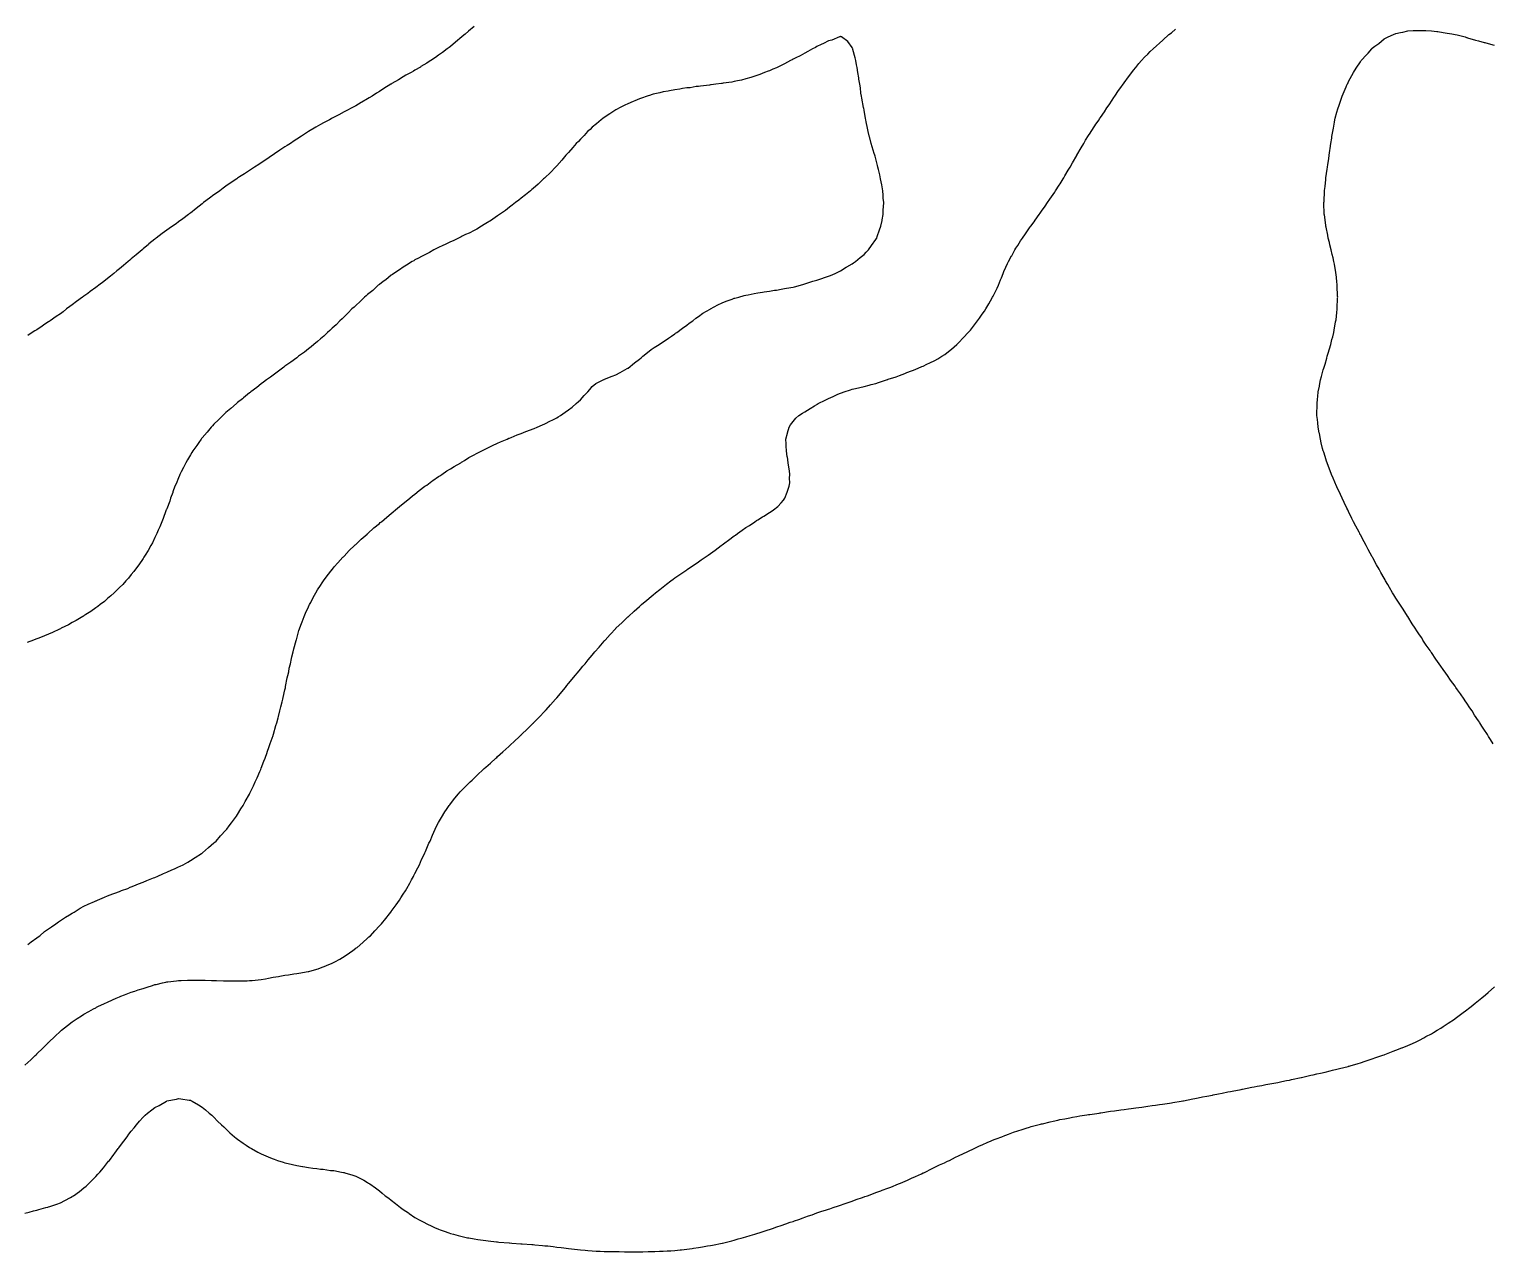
# Model space of a CAD drawing. Extents: x -717078 to -715000, y -984629 to -984000.
# Drawn here: x -715790.1 to -715666.4, y -984170.2 to -984066.8 of the extents above; entities that cross this region are included whole.
import ezdxf

# ---------------------------------------------------------------- set-up
doc = ezdxf.new("R2010")
doc.units = 0
doc.layers.add('buffer_B2_0_1_clip', color=7, linetype='Continuous')

msp = doc.modelspace()

# ---------------------------------------------------------------- linework, layer by layer
at = {"layer": 'buffer_B2_0_1_clip'}
for points in [[(-715752.5, -984066.61), (-715752.98, -984067.02), (-715753.25, -984067.25), (-715753.5, -984067.47), (-715753.52, -984067.48), (-715753.54, -984067.5), (-715754.06, -984067.94), (-715754.5, -984068.3), (-715754.61, -984068.39), (-715754.76, -984068.5), (-715755.18, -984068.82), (-715755.5, -984069.05), (-715755.77, -984069.23), (-715756.16, -984069.5), (-715756.37, -984069.63), (-715756.5, -984069.71), (-715756.99, -984070.01), (-715757.04, -984070.04), (-715757.5, -984070.31), (-715757.62, -984070.38), (-715757.82, -984070.5), (-715758.26, -984070.74), (-715758.5, -984070.88), (-715758.89, -984071.11), (-715759.44, -984071.44), (-715759.5, -984071.48), (-715759.52, -984071.48), (-715759.54, -984071.5), (-715760.13, -984071.87), (-715760.5, -984072.11), (-715760.74, -984072.26), (-715761.13, -984072.5), (-715761.36, -984072.64), (-715761.5, -984072.73), (-715761.99, -984073.01), (-715762.04, -984073.04), (-715762.5, -984073.31), (-715762.62, -984073.38), (-715762.85, -984073.5), (-715763.27, -984073.73), (-715763.5, -984073.84), (-715763.93, -984074.07), (-715764.23, -984074.23), (-715764.5, -984074.37), (-715764.58, -984074.42), (-715764.73, -984074.5), (-715765.23, -984074.77), (-715765.5, -984074.91), (-715765.87, -984075.13), (-715766.5, -984075.5), (-715766.5, -984075.5), (-715766.5, -984075.5), (-715766.5, -984075.5), (-715767.11, -984075.89), (-715767.5, -984076.15), (-715767.71, -984076.29), (-715768.04, -984076.5), (-715768.32, -984076.68), (-715768.5, -984076.8), (-715768.92, -984077.08), (-715769.38, -984077.38), (-715769.5, -984077.46), (-715769.52, -984077.48), (-715769.56, -984077.5), (-715770.12, -984077.88), (-715770.5, -984078.13), (-715770.72, -984078.28), (-715771.06, -984078.5), (-715771.33, -984078.67), (-715771.5, -984078.79), (-715771.93, -984079.07), (-715772.34, -984079.34), (-715772.5, -984079.44), (-715772.53, -984079.47), (-715772.58, -984079.5), (-715773.13, -984079.87), (-715773.5, -984080.13), (-715773.72, -984080.28), (-715774.02, -984080.5), (-715774.3, -984080.7), (-715774.5, -984080.84), (-715774.88, -984081.12), (-715775.38, -984081.5), (-715775.44, -984081.56), (-715775.5, -984081.6), (-715776, -984082), (-715776, -984082), (-715776.5, -984082.39), (-715776.56, -984082.44), (-715776.65, -984082.5), (-715777.13, -984082.87), (-715777.5, -984083.13), (-715777.71, -984083.29), (-715778.02, -984083.5), (-715778.3, -984083.7), (-715778.5, -984083.83), (-715778.88, -984084.12), (-715779.39, -984084.5), (-715779.45, -984084.55), (-715779.5, -984084.59), (-715780, -984085), (-715780.05, -984085.05), (-715780.5, -984085.42), (-715780.54, -984085.46), (-715780.59, -984085.5), (-715781.08, -984085.92), (-715781.5, -984086.27), (-715781.62, -984086.38), (-715781.77, -984086.5), (-715782.17, -984086.83), (-715782.5, -984087.11), (-715782.71, -984087.29), (-715782.98, -984087.5), (-715783.26, -984087.74), (-715783.5, -984087.93), (-715783.82, -984088.18), (-715784.25, -984088.5), (-715784.39, -984088.61), (-715784.5, -984088.69), (-715784.97, -984089.03), (-715785.18, -984089.18), (-715785.5, -984089.41), (-715785.55, -984089.45), (-715785.62, -984089.5), (-715786.13, -984089.87), (-715786.5, -984090.15), (-715786.7, -984090.3), (-715786.97, -984090.5), (-715787.27, -984090.73), (-715787.5, -984090.9), (-715787.85, -984091.15), (-715788.36, -984091.5), (-715788.44, -984091.56), (-715788.5, -984091.6), (-715788.8, -984091.8), (-715789.04, -984091.96), (-715789.5, -984092.26), (-715789.65, -984092.35), (-715789.88, -984092.5), (-715790.26, -984092.74)], [(-715790.5, -984154.44), (-715790.01, -984153.99), (-715789.63, -984153.63), (-715789.5, -984153.51), (-715789.5, -984153.5), (-715789.49, -984153.5), (-715788.99, -984153.01), (-715788.5, -984152.53), (-715788.49, -984152.51), (-715788.47, -984152.5), (-715787.97, -984152.03), (-715787.5, -984151.59), (-715787.45, -984151.55), (-715787.39, -984151.5), (-715786.9, -984151.1), (-715786.5, -984150.79), (-715786.33, -984150.67), (-715786.07, -984150.5), (-715785.72, -984150.28), (-715785.5, -984150.15), (-715785.08, -984149.92), (-715784.7, -984149.7), (-715784.5, -984149.59), (-715784.44, -984149.56), (-715784.32, -984149.5), (-715783.77, -984149.23), (-715783.5, -984149.11), (-715783.08, -984148.92), (-715782.79, -984148.79), (-715782.5, -984148.66), (-715782.38, -984148.62), (-715782.07, -984148.5), (-715781.66, -984148.34), (-715781.5, -984148.29), (-715781.19, -984148.19), (-715780.91, -984148.09), (-715780.5, -984147.97), (-715780.15, -984147.85), (-715779.71, -984147.71), (-715779.5, -984147.64), (-715779.38, -984147.62), (-715778.87, -984147.5), (-715778.57, -984147.43), (-715778.5, -984147.41), (-715778.4, -984147.4), (-715777.68, -984147.32), (-715777.5, -984147.3), (-715777.29, -984147.29), (-715776.74, -984147.26), (-715776.5, -984147.26), (-715776.26, -984147.26), (-715775.74, -984147.26), (-715775.5, -984147.26), (-715775.26, -984147.26), (-715774.72, -984147.28), (-715774.5, -984147.28), (-715774.29, -984147.29), (-715773.69, -984147.31), (-715773.5, -984147.31), (-715773.31, -984147.31), (-715772.67, -984147.33), (-715772.5, -984147.33), (-715772.32, -984147.32), (-715771.69, -984147.31), (-715771.5, -984147.3), (-715771.28, -984147.28), (-715770.76, -984147.24), (-715770.5, -984147.21), (-715770.14, -984147.14), (-715769.9, -984147.1), (-715769.5, -984147.02), (-715769.05, -984146.95), (-715768.92, -984146.92), (-715768.5, -984146.85), (-715768.19, -984146.81), (-715767.74, -984146.74), (-715767.5, -984146.7), (-715767.32, -984146.68), (-715766.54, -984146.54), (-715766.5, -984146.53), (-715766.48, -984146.52), (-715766.38, -984146.5), (-715765.7, -984146.3), (-715765.5, -984146.23), (-715765.05, -984146.05), (-715764.98, -984146.02), (-715764.5, -984145.82), (-715764.28, -984145.72), (-715763.86, -984145.5), (-715763.64, -984145.36), (-715763.5, -984145.27), (-715763.04, -984144.96), (-715762.75, -984144.75), (-715762.5, -984144.57), (-715762.46, -984144.54), (-715762.4, -984144.5), (-715761.92, -984144.08), (-715761.5, -984143.71), (-715761.39, -984143.61), (-715761.27, -984143.5), (-715760.9, -984143.1), (-715760.5, -984142.68), (-715760.41, -984142.59), (-715760.33, -984142.5), (-715759.96, -984142.04), (-715759.65, -984141.65), (-715759.53, -984141.5), (-715759.52, -984141.48), (-715759.5, -984141.46), (-715759.1, -984140.9), (-715758.81, -984140.5), (-715758.69, -984140.31), (-715758.5, -984140), (-715758.3, -984139.7), (-715758.18, -984139.5), (-715757.94, -984139.06), (-715757.79, -984138.79), (-715757.63, -984138.5), (-715757.59, -984138.41), (-715757.5, -984138.24), (-715757.25, -984137.75), (-715757.12, -984137.5), (-715756.93, -984137.07), (-715756.8, -984136.8), (-715756.66, -984136.5), (-715756.61, -984136.39), (-715756.5, -984136.11), (-715756.31, -984135.69), (-715756.22, -984135.5), (-715756.01, -984135.01), (-715756, -984135), (-715755.78, -984134.5), (-715755.69, -984134.31), (-715755.5, -984133.93), (-715755.35, -984133.65), (-715755.26, -984133.5), (-715754.96, -984133.04), (-715754.82, -984132.82), (-715754.61, -984132.5), (-715754.56, -984132.44), (-715754.5, -984132.35), (-715754.12, -984131.88), (-715753.8, -984131.5), (-715753.66, -984131.34), (-715753.5, -984131.18), (-715753.16, -984130.84), (-715752.83, -984130.5), (-715752.66, -984130.34), (-715752.5, -984130.18), (-715752.15, -984129.85), (-715751.77, -984129.5), (-715751.63, -984129.37), (-715751.5, -984129.26), (-715751.1, -984128.9), (-715750.66, -984128.5), (-715750.57, -984128.43), (-715750.5, -984128.36), (-715750.05, -984127.95), (-715749.55, -984127.5), (-715749.53, -984127.47), (-715749.5, -984127.45), (-715749.01, -984126.99), (-715748.75, -984126.75), (-715748.5, -984126.52), (-715748.49, -984126.51), (-715748.48, -984126.5), (-715747.98, -984126.02), (-715747.5, -984125.54), (-715747.48, -984125.52), (-715747.46, -984125.5), (-715746.98, -984125.02), (-715746.5, -984124.51), (-715746.5, -984124.5), (-715746.49, -984124.5), (-715746.41, -984124.41), (-715746.02, -984123.98), (-715745.6, -984123.5), (-715745.55, -984123.45), (-715745.5, -984123.38), (-715744.76, -984122.5), (-715744.65, -984122.35), (-715744.5, -984122.17), (-715744.2, -984121.8), (-715743.94, -984121.5), (-715743.74, -984121.26), (-715743.5, -984120.97), (-715743.29, -984120.71), (-715743.11, -984120.5), (-715742.83, -984120.17), (-715742.5, -984119.78), (-715742.27, -984119.5), (-715741.91, -984119.09), (-715741.5, -984118.6), (-715741.45, -984118.55), (-715741.41, -984118.5), (-715740.98, -984118.02), (-715740.5, -984117.51), (-715740.49, -984117.51), (-715740.49, -984117.5), (-715739.98, -984117.02), (-715739.5, -984116.55), (-715739.47, -984116.53), (-715739.44, -984116.5), (-715738.94, -984116.06), (-715738.5, -984115.66), (-715738.41, -984115.59), (-715738.32, -984115.5), (-715737.87, -984115.13), (-715737.5, -984114.81), (-715737.33, -984114.67), (-715737.14, -984114.5), (-715736.78, -984114.22), (-715736.5, -984114), (-715736.22, -984113.78), (-715735.86, -984113.5), (-715735.65, -984113.35), (-715735.5, -984113.24), (-715734.5, -984112.55), (-715734.47, -984112.53), (-715734.43, -984112.5), (-715733.87, -984112.13), (-715733.5, -984111.88), (-715733.27, -984111.73), (-715732.95, -984111.5), (-715732.69, -984111.31), (-715732.5, -984111.17), (-715732.11, -984110.89), (-715731.58, -984110.5), (-715731.53, -984110.47), (-715731.5, -984110.44), (-715731.27, -984110.27), (-715730.96, -984110.04), (-715730.5, -984109.7), (-715730.38, -984109.62), (-715730.21, -984109.5), (-715729.8, -984109.2), (-715729.5, -984108.98), (-715729.2, -984108.8), (-715728.73, -984108.5), (-715728.6, -984108.4), (-715728.5, -984108.34), (-715728.09, -984108.09), (-715727.98, -984108.02), (-715727.5, -984107.72), (-715727.36, -984107.64), (-715727.16, -984107.5), (-715726.8, -984107.2), (-715726.5, -984106.89), (-715726.32, -984106.68), (-715726.21, -984106.5), (-715726, -984106), (-715726, -984106), (-715725.83, -984105.5), (-715725.79, -984105.21), (-715725.8, -984104.8), (-715725.77, -984104.5), (-715725.82, -984104.18), (-715725.87, -984103.87), (-715725.91, -984103.5), (-715725.99, -984103.01), (-715726, -984103), (-715726.07, -984102.5), (-715726.09, -984102.09), (-715726.1, -984101.9), (-715726.11, -984101.5), (-715725.99, -984101.01), (-715725.98, -984100.98), (-715725.85, -984100.5), (-715725.71, -984100.29), (-715725.5, -984100.02), (-715725.26, -984099.74), (-715725.03, -984099.5), (-715724.7, -984099.3), (-715724.5, -984099.19), (-715724.07, -984098.93), (-715723.69, -984098.69), (-715723.5, -984098.57), (-715723.46, -984098.54), (-715723.38, -984098.5), (-715722.78, -984098.22), (-715722.5, -984098.08), (-715722.1, -984097.9), (-715721.72, -984097.72), (-715721.5, -984097.62), (-715721.42, -984097.58), (-715721.19, -984097.5), (-715720.66, -984097.34), (-715720.5, -984097.29), (-715720.22, -984097.22), (-715719.87, -984097.13), (-715719.5, -984097.05), (-715719.06, -984096.94), (-715718.9, -984096.9), (-715718.5, -984096.8), (-715718.27, -984096.73), (-715717.59, -984096.5), (-715717.52, -984096.48), (-715717.5, -984096.47), (-715717.45, -984096.45), (-715716.77, -984096.23), (-715716.5, -984096.12), (-715716.05, -984095.95), (-715715.88, -984095.88), (-715715.5, -984095.73), (-715715.33, -984095.67), (-715714.93, -984095.5), (-715714.62, -984095.38), (-715714.5, -984095.33), (-715714.18, -984095.18), (-715713.93, -984095.07), (-715713.5, -984094.87), (-715713.27, -984094.73), (-715712.91, -984094.5), (-715712.66, -984094.34), (-715712.5, -984094.22), (-715712.1, -984093.9), (-715711.65, -984093.5), (-715711.57, -984093.43), (-715711.5, -984093.36), (-715711.08, -984092.92), (-715710.69, -984092.5), (-715710.6, -984092.4), (-715710.5, -984092.28), (-715710.15, -984091.85), (-715709.89, -984091.5), (-715709.73, -984091.27), (-715709.5, -984090.94), (-715709.32, -984090.68), (-715709.21, -984090.5), (-715708.94, -984090.06), (-715708.8, -984089.8), (-715708.63, -984089.5), (-715708.58, -984089.42), (-715708.5, -984089.25), (-715708.25, -984088.75), (-715708.13, -984088.5), (-715707.95, -984088.05), (-715707.88, -984087.88), (-715707.73, -984087.5), (-715707.66, -984087.34), (-715707.5, -984086.97), (-715707.35, -984086.65), (-715707.28, -984086.5), (-715707.02, -984086.02), (-715707, -984086), (-715706.73, -984085.5), (-715706.65, -984085.35), (-715706.5, -984085.12), (-715706.26, -984084.74), (-715706.1, -984084.5), (-715705.85, -984084.15), (-715705.5, -984083.65), (-715705.44, -984083.56), (-715705.39, -984083.5), (-715705.12, -984083.12), (-715705.02, -984082.98), (-715704.68, -984082.5), (-715704.61, -984082.39), (-715704.5, -984082.24), (-715704.19, -984081.81), (-715703.97, -984081.5), (-715703.78, -984081.22), (-715703.5, -984080.82), (-715703.37, -984080.63), (-715703.29, -984080.5), (-715702.98, -984080.02), (-715702.91, -984079.91), (-715702.65, -984079.5), (-715702.6, -984079.4), (-715702.5, -984079.24), (-715702.23, -984078.77), (-715702.07, -984078.5), (-715701.87, -984078.13), (-715701.5, -984077.51), (-715701.5, -984077.5), (-715701.5, -984077.5), (-715701.49, -984077.49), (-715701.13, -984076.87), (-715700.91, -984076.5), (-715700.76, -984076.24), (-715700.5, -984075.84), (-715700.37, -984075.63), (-715700.28, -984075.5), (-715699.98, -984075.02), (-715699.88, -984074.88), (-715699.62, -984074.5), (-715699.57, -984074.43), (-715699.5, -984074.32), (-715699.17, -984073.83), (-715698.95, -984073.5), (-715698.77, -984073.23), (-715698.5, -984072.83), (-715698.37, -984072.63), (-715698.28, -984072.5), (-715697.97, -984072.03), (-715697.78, -984071.78), (-715697.58, -984071.5), (-715697.55, -984071.45), (-715697.5, -984071.39), (-715697.13, -984070.87), (-715696.84, -984070.5), (-715696.7, -984070.3), (-715696.5, -984070.07), (-715696.25, -984069.75), (-715696.03, -984069.5), (-715695.78, -984069.22), (-715695.5, -984068.95), (-715695.28, -984068.72), (-715695.05, -984068.5), (-715694.76, -984068.24), (-715694.5, -984068.02), (-715694.23, -984067.77), (-715693.7, -984067.3), (-715693.5, -984067.14), (-715693.16, -984066.84)], [(-715790.24, -984144.24), (-715789.97, -984144.03), (-715789.5, -984143.69), (-715789.39, -984143.61), (-715789.24, -984143.5), (-715788.84, -984143.16), (-715788.5, -984142.91), (-715788.26, -984142.74), (-715787.89, -984142.5), (-715787.67, -984142.33), (-715787.5, -984142.22), (-715787.07, -984141.93), (-715786.73, -984141.73), (-715786.5, -984141.59), (-715786.44, -984141.56), (-715786.33, -984141.5), (-715785.82, -984141.18), (-715785.5, -984141.01), (-715785.16, -984140.84), (-715784.6, -984140.6), (-715784.5, -984140.55), (-715784.46, -984140.54), (-715784.37, -984140.5), (-715783.77, -984140.23), (-715783.5, -984140.12), (-715783.05, -984139.95), (-715782.9, -984139.9), (-715782.5, -984139.76), (-715782.32, -984139.68), (-715781.79, -984139.5), (-715781.59, -984139.41), (-715781.5, -984139.38), (-715781.29, -984139.29), (-715780.88, -984139.12), (-715780.5, -984138.97), (-715780.17, -984138.83), (-715779.62, -984138.62), (-715779.5, -984138.58), (-715779.45, -984138.55), (-715779.3, -984138.5), (-715778.76, -984138.24), (-715778.5, -984138.14), (-715778.06, -984137.94), (-715777.84, -984137.84), (-715777.5, -984137.69), (-715777.37, -984137.63), (-715777.11, -984137.5), (-715776.72, -984137.28), (-715776.5, -984137.15), (-715776.1, -984136.9), (-715775.55, -984136.55), (-715775.5, -984136.52), (-715775.49, -984136.51), (-715775.47, -984136.5), (-715774.96, -984136.04), (-715774.5, -984135.66), (-715774.42, -984135.58), (-715774.33, -984135.5), (-715773.94, -984135.06), (-715773.5, -984134.59), (-715773.46, -984134.54), (-715773.42, -984134.5), (-715773.21, -984134.21), (-715773.03, -984133.97), (-715772.67, -984133.5), (-715772.61, -984133.39), (-715772.5, -984133.24), (-715772.22, -984132.78), (-715772.04, -984132.5), (-715771.86, -984132.14), (-715771.5, -984131.54), (-715771.49, -984131.51), (-715771.48, -984131.5), (-715771.46, -984131.46), (-715771.17, -984130.83), (-715771.01, -984130.5), (-715770.86, -984130.14), (-715770.62, -984129.62), (-715770.57, -984129.5), (-715770.55, -984129.45), (-715770.5, -984129.34), (-715770.27, -984128.73), (-715770.18, -984128.5), (-715770.01, -984128.01), (-715770.01, -984127.99), (-715769.82, -984127.5), (-715769.74, -984127.26), (-715769.5, -984126.58), (-715769.48, -984126.52), (-715769.47, -984126.5), (-715769.46, -984126.46), (-715769.26, -984125.74), (-715769.18, -984125.5), (-715769.07, -984125.07), (-715769.04, -984124.96), (-715768.92, -984124.5), (-715768.84, -984124.16), (-715768.73, -984123.73), (-715768.68, -984123.5), (-715768.65, -984123.35), (-715768.5, -984122.72), (-715768.46, -984122.54), (-715768.45, -984122.5), (-715768.44, -984122.44), (-715768.3, -984121.7), (-715768.25, -984121.5), (-715768.18, -984121.18), (-715768.13, -984120.87), (-715768.04, -984120.5), (-715767.95, -984120.05), (-715767.91, -984119.91), (-715767.81, -984119.5), (-715767.75, -984119.25), (-715767.55, -984118.55), (-715767.54, -984118.5), (-715767.53, -984118.47), (-715767.5, -984118.37), (-715767.31, -984117.69), (-715767.1, -984117.1), (-715767.05, -984116.95), (-715766.87, -984116.5), (-715766.76, -984116.24), (-715766.5, -984115.69), (-715766.44, -984115.56), (-715766.41, -984115.5), (-715766.32, -984115.32), (-715766.11, -984114.89), (-715765.89, -984114.5), (-715765.74, -984114.26), (-715765.5, -984113.9), (-715765.35, -984113.65), (-715765.24, -984113.5), (-715764.93, -984113.07), (-715764.5, -984112.54), (-715764.48, -984112.52), (-715764.47, -984112.5), (-715764.32, -984112.32), (-715764.03, -984111.97), (-715763.59, -984111.5), (-715763.55, -984111.45), (-715763.5, -984111.41), (-715763.06, -984110.94), (-715762.6, -984110.5), (-715762.55, -984110.45), (-715762.5, -984110.41), (-715762.04, -984109.96), (-715761.54, -984109.54), (-715761.5, -984109.51), (-715761.5, -984109.5), (-715761.49, -984109.5), (-715760.98, -984109.02), (-715760.5, -984108.64), (-715760.43, -984108.57), (-715760.34, -984108.5), (-715759.89, -984108.11), (-715759.5, -984107.8), (-715759.34, -984107.66), (-715759.15, -984107.5), (-715758.8, -984107.2), (-715758.5, -984106.96), (-715758.25, -984106.75), (-715757.93, -984106.5), (-715757.7, -984106.3), (-715757.5, -984106.15), (-715757.14, -984105.86), (-715756.65, -984105.5), (-715756.56, -984105.44), (-715756.5, -984105.39), (-715756.07, -984105.07), (-715755.99, -984105.01), (-715755.5, -984104.68), (-715755.39, -984104.61), (-715755.22, -984104.5), (-715754.8, -984104.2), (-715754.5, -984104.03), (-715754.18, -984103.82), (-715753.63, -984103.5), (-715753.55, -984103.45), (-715753.5, -984103.42), (-715753.31, -984103.31), (-715752.93, -984103.07), (-715752.5, -984102.85), (-715752.28, -984102.72), (-715751.84, -984102.5), (-715751.62, -984102.38), (-715751.5, -984102.33), (-715751.15, -984102.15), (-715750.95, -984102.05), (-715750.5, -984101.84), (-715750.27, -984101.73), (-715749.69, -984101.5), (-715749.56, -984101.44), (-715749.5, -984101.42), (-715749.37, -984101.37), (-715748.85, -984101.15), (-715748.5, -984101.02), (-715748.13, -984100.87), (-715747.73, -984100.73), (-715747.5, -984100.64), (-715747.4, -984100.6), (-715747.16, -984100.5), (-715746.71, -984100.29), (-715746.5, -984100.21), (-715746.03, -984099.97), (-715745.9, -984099.9), (-715745.5, -984099.7), (-715745.38, -984099.62), (-715745.18, -984099.5), (-715744.78, -984099.22), (-715744.5, -984099.04), (-715744.2, -984098.8), (-715743.85, -984098.5), (-715743.67, -984098.33), (-715743.5, -984098.18), (-715743.17, -984097.83), (-715742.87, -984097.5), (-715742.7, -984097.3), (-715742.5, -984097.05), (-715742.19, -984096.81), (-715741.57, -984096.5), (-715741.52, -984096.48), (-715741.5, -984096.47), (-715741.45, -984096.45), (-715740.81, -984096.19), (-715740.5, -984096.06), (-715740.14, -984095.86), (-715739.54, -984095.54), (-715739.5, -984095.52), (-715739.49, -984095.51), (-715739.47, -984095.5), (-715738.93, -984095.07), (-715738.5, -984094.75), (-715738.37, -984094.63), (-715738.21, -984094.5), (-715737.83, -984094.17), (-715737.5, -984093.93), (-715737.25, -984093.75), (-715736.83, -984093.5), (-715736.64, -984093.36), (-715736.5, -984093.28), (-715736.04, -984092.96), (-715735.8, -984092.8), (-715735.5, -984092.61), (-715735.44, -984092.56), (-715735.35, -984092.5), (-715734.87, -984092.13), (-715734.5, -984091.86), (-715734.29, -984091.71), (-715733.99, -984091.5), (-715733.72, -984091.28), (-715733.5, -984091.13), (-715733.13, -984090.87), (-715732.51, -984090.51), (-715732.5, -984090.5), (-715732.5, -984090.5), (-715732.49, -984090.5), (-715731.86, -984090.14), (-715731.5, -984089.97), (-715731.17, -984089.83), (-715730.66, -984089.66), (-715730.5, -984089.6), (-715730.42, -984089.58), (-715730.1, -984089.5), (-715729.63, -984089.37), (-715729.5, -984089.34), (-715729.31, -984089.31), (-715728.8, -984089.2), (-715728.5, -984089.15), (-715728.09, -984089.09), (-715727.94, -984089.06), (-715727.5, -984089), (-715727.08, -984088.92), (-715726.9, -984088.9), (-715726.5, -984088.84), (-715726.22, -984088.78), (-715725.69, -984088.69), (-715725.5, -984088.65), (-715725.38, -984088.62), (-715724.89, -984088.5), (-715724.59, -984088.41), (-715724.5, -984088.38), (-715724.33, -984088.33), (-715723.84, -984088.16), (-715723.5, -984088.06), (-715723.08, -984087.92), (-715722.84, -984087.84), (-715722.5, -984087.73), (-715722.34, -984087.66), (-715721.95, -984087.5), (-715721.65, -984087.35), (-715721.5, -984087.28), (-715721.02, -984086.98), (-715720.95, -984086.95), (-715720.5, -984086.69), (-715720.39, -984086.61), (-715720.23, -984086.5), (-715719.84, -984086.16), (-715719.5, -984085.89), (-715719.31, -984085.69), (-715719.13, -984085.5), (-715718.87, -984085.13), (-715718.5, -984084.63), (-715718.45, -984084.55), (-715718.43, -984084.5), (-715718.38, -984084.38), (-715718.19, -984083.81), (-715718.07, -984083.5), (-715717.98, -984083.02), (-715717.97, -984082.97), (-715717.88, -984082.5), (-715717.87, -984082.13), (-715717.85, -984081.85), (-715717.84, -984081.5), (-715717.87, -984081.13), (-715717.88, -984080.88), (-715717.92, -984080.5), (-715718.01, -984080.01), (-715718.01, -984079.99), (-715718.1, -984079.5), (-715718.17, -984079.17), (-715718.29, -984078.71), (-715718.33, -984078.5), (-715718.36, -984078.36), (-715718.5, -984077.81), (-715718.57, -984077.57), (-715718.6, -984077.5), (-715718.64, -984077.36), (-715718.8, -984076.8), (-715718.9, -984076.5), (-715719.02, -984076.02), (-715719.03, -984075.97), (-715719.15, -984075.5), (-715719.21, -984075.21), (-715719.33, -984074.67), (-715719.36, -984074.5), (-715719.38, -984074.38), (-715719.5, -984073.68), (-715719.53, -984073.53), (-715719.54, -984073.5), (-715719.55, -984073.45), (-715719.68, -984072.68), (-715719.71, -984072.5), (-715719.76, -984072.24), (-715719.81, -984071.81), (-715719.87, -984071.5), (-715719.93, -984071.07), (-715719.95, -984070.95), (-715720.02, -984070.5), (-715720.09, -984070.09), (-715720.14, -984069.86), (-715720.2, -984069.5), (-715720.25, -984069.25), (-715720.45, -984068.55), (-715720.46, -984068.5), (-715720.47, -984068.47), (-715720.5, -984068.38), (-715720.88, -984067.88), (-715721.42, -984067.5), (-715721.47, -984067.47), (-715721.5, -984067.47), (-715721.52, -984067.48), (-715721.59, -984067.5), (-715722.23, -984067.77), (-715722.5, -984067.82), (-715722.94, -984068.06), (-715723.14, -984068.14), (-715723.5, -984068.3), (-715723.62, -984068.38), (-715723.85, -984068.5), (-715724.26, -984068.74), (-715724.5, -984068.86), (-715724.9, -984069.1), (-715725.27, -984069.27), (-715725.5, -984069.39), (-715725.57, -984069.43), (-715725.72, -984069.5), (-715726.22, -984069.78), (-715726.5, -984069.9), (-715726.9, -984070.1), (-715727.23, -984070.23), (-715727.5, -984070.35), (-715727.61, -984070.39), (-715727.91, -984070.5), (-715728.33, -984070.67), (-715728.5, -984070.73), (-715728.83, -984070.83), (-715729.08, -984070.92), (-715729.5, -984071.04), (-715729.86, -984071.14), (-715730.2, -984071.2), (-715730.5, -984071.27), (-715730.69, -984071.31), (-715731.41, -984071.41), (-715731.5, -984071.43), (-715731.56, -984071.44), (-715732.03, -984071.5), (-715732.44, -984071.56), (-715732.5, -984071.56), (-715732.57, -984071.57), (-715733.33, -984071.67), (-715733.5, -984071.68), (-715733.7, -984071.7), (-715734.21, -984071.79), (-715734.5, -984071.81), (-715734.87, -984071.87), (-715735.09, -984071.91), (-715735.5, -984071.96), (-715735.95, -984072.05), (-715736.07, -984072.07), (-715736.5, -984072.15), (-715736.77, -984072.23), (-715737.35, -984072.35), (-715737.5, -984072.39), (-715737.58, -984072.42), (-715737.84, -984072.5), (-715738.33, -984072.67), (-715738.5, -984072.72), (-715738.89, -984072.89), (-715739.04, -984072.96), (-715739.5, -984073.14), (-715739.73, -984073.27), (-715740.2, -984073.5), (-715740.39, -984073.61), (-715740.5, -984073.67), (-715741, -984074), (-715741.01, -984074.01), (-715741.5, -984074.32), (-715741.6, -984074.4), (-715741.74, -984074.5), (-715742.15, -984074.85), (-715742.5, -984075.14), (-715742.68, -984075.32), (-715742.89, -984075.5), (-715743.18, -984075.82), (-715743.5, -984076.13), (-715743.67, -984076.33), (-715743.85, -984076.5), (-715744.14, -984076.86), (-715744.5, -984077.26), (-715744.61, -984077.39), (-715744.72, -984077.5), (-715745.07, -984077.93), (-715745.5, -984078.39), (-715745.55, -984078.45), (-715745.61, -984078.5), (-715746.04, -984078.96), (-715746.5, -984079.4), (-715746.55, -984079.45), (-715746.61, -984079.5), (-715747.06, -984079.94), (-715747.5, -984080.31), (-715747.6, -984080.4), (-715747.73, -984080.5), (-715748.14, -984080.86), (-715748.5, -984081.13), (-715748.7, -984081.3), (-715748.98, -984081.5), (-715749.27, -984081.73), (-715749.5, -984081.9), (-715749.84, -984082.16), (-715750.34, -984082.5), (-715750.43, -984082.57), (-715750.5, -984082.62), (-715750.9, -984082.9), (-715751.02, -984082.98), (-715751.5, -984083.28), (-715751.63, -984083.37), (-715751.88, -984083.5), (-715752.26, -984083.74), (-715752.5, -984083.86), (-715752.92, -984084.08), (-715753.21, -984084.21), (-715753.5, -984084.35), (-715753.6, -984084.4), (-715753.82, -984084.5), (-715754.27, -984084.73), (-715754.5, -984084.83), (-715754.95, -984085.05), (-715755.14, -984085.14), (-715755.5, -984085.31), (-715755.63, -984085.37), (-715755.89, -984085.5), (-715756.28, -984085.72), (-715756.5, -984085.83), (-715756.93, -984086.07), (-715757.21, -984086.21), (-715757.5, -984086.36), (-715757.58, -984086.42), (-715757.73, -984086.5), (-715758.2, -984086.8), (-715758.5, -984086.98), (-715758.81, -984087.19), (-715759.29, -984087.5), (-715759.41, -984087.59), (-715759.5, -984087.65), (-715759.97, -984088.03), (-715760.18, -984088.18), (-715760.5, -984088.42), (-715760.54, -984088.46), (-715760.6, -984088.5), (-715761.07, -984088.93), (-715761.5, -984089.28), (-715761.62, -984089.38), (-715761.76, -984089.5), (-715762.13, -984089.87), (-715762.5, -984090.2), (-715762.65, -984090.35), (-715762.83, -984090.5), (-715763.16, -984090.84), (-715763.5, -984091.16), (-715763.67, -984091.33), (-715763.86, -984091.5), (-715764.17, -984091.83), (-715764.5, -984092.13), (-715764.69, -984092.31), (-715764.9, -984092.5), (-715765.21, -984092.79), (-715765.5, -984093.04), (-715765.74, -984093.26), (-715766.05, -984093.5), (-715766.29, -984093.71), (-715766.5, -984093.86), (-715766.85, -984094.15), (-715767.34, -984094.5), (-715767.43, -984094.57), (-715767.5, -984094.62), (-715768, -984095), (-715768.01, -984095.01), (-715768.5, -984095.35), (-715768.59, -984095.41), (-715768.71, -984095.5), (-715769.15, -984095.85), (-715769.5, -984096.09), (-715769.73, -984096.27), (-715770.06, -984096.5), (-715770.3, -984096.7), (-715770.5, -984096.83), (-715770.87, -984097.13), (-715771.38, -984097.5), (-715771.44, -984097.56), (-715771.5, -984097.6), (-715771.99, -984098.01), (-715772.09, -984098.09), (-715772.5, -984098.4), (-715772.55, -984098.45), (-715772.61, -984098.5), (-715773.08, -984098.92), (-715773.5, -984099.27), (-715773.62, -984099.38), (-715773.75, -984099.5), (-715774.12, -984099.88), (-715774.5, -984100.24), (-715774.62, -984100.38), (-715774.74, -984100.5), (-715775.08, -984100.92), (-715775.5, -984101.39), (-715775.55, -984101.45), (-715775.59, -984101.5), (-715775.79, -984101.79), (-715775.96, -984102.04), (-715776.29, -984102.5), (-715776.37, -984102.63), (-715776.5, -984102.84), (-715776.74, -984103.26), (-715776.89, -984103.5), (-715777.08, -984103.92), (-715777.27, -984104.27), (-715777.39, -984104.5), (-715777.42, -984104.58), (-715777.5, -984104.77), (-715777.71, -984105.29), (-715777.8, -984105.5), (-715777.97, -984105.97), (-715777.98, -984106.02), (-715778.17, -984106.5), (-715778.25, -984106.75), (-715778.5, -984107.39), (-715778.53, -984107.47), (-715778.54, -984107.5), (-715778.57, -984107.57), (-715778.79, -984108.21), (-715778.91, -984108.5), (-715779.08, -984108.92), (-715779.22, -984109.22), (-715779.34, -984109.5), (-715779.39, -984109.61), (-715779.5, -984109.83), (-715779.71, -984110.29), (-715779.84, -984110.5), (-715780.07, -984110.93), (-715780.33, -984111.33), (-715780.43, -984111.5), (-715780.46, -984111.54), (-715780.5, -984111.6), (-715780.86, -984112.14), (-715781.13, -984112.5), (-715781.29, -984112.71), (-715781.5, -984112.97), (-715781.74, -984113.26), (-715781.96, -984113.5), (-715782.21, -984113.79), (-715782.5, -984114.07), (-715782.71, -984114.29), (-715782.95, -984114.5), (-715783.23, -984114.77), (-715783.5, -984114.99), (-715783.77, -984115.23), (-715784.13, -984115.5), (-715784.34, -984115.66), (-715784.5, -984115.78), (-715784.92, -984116.08), (-715785.35, -984116.35), (-715785.5, -984116.45), (-715785.53, -984116.47), (-715785.59, -984116.5), (-715786.15, -984116.85), (-715786.5, -984117.03), (-715786.8, -984117.2), (-715787.42, -984117.5), (-715787.47, -984117.53), (-715787.5, -984117.54), (-715787.57, -984117.57), (-715788.15, -984117.85), (-715788.5, -984118), (-715788.85, -984118.15), (-715789.33, -984118.33), (-715789.5, -984118.4), (-715789.57, -984118.43), (-715789.77, -984118.5), (-715790.3, -984118.7)], [(-715666.28, -984127.28), (-715666.5, -984126.91), (-715666.66, -984126.66), (-715666.76, -984126.5), (-715667.05, -984126.05), (-715667.22, -984125.78), (-715667.4, -984125.5), (-715667.44, -984125.44), (-715667.5, -984125.34), (-715667.84, -984124.84), (-715668.06, -984124.5), (-715668.24, -984124.24), (-715668.5, -984123.84), (-715668.64, -984123.64), (-715668.74, -984123.5), (-715669.05, -984123.05), (-715669.29, -984122.71), (-715669.43, -984122.5), (-715669.46, -984122.46), (-715669.5, -984122.4), (-715669.88, -984121.88), (-715670.15, -984121.5), (-715670.29, -984121.29), (-715670.5, -984121), (-715670.71, -984120.71), (-715670.85, -984120.5), (-715671.12, -984120.12), (-715671.5, -984119.55), (-715671.52, -984119.52), (-715671.54, -984119.5), (-715671.61, -984119.39), (-715671.93, -984118.93), (-715672.21, -984118.5), (-715672.32, -984118.32), (-715672.5, -984118.05), (-715672.72, -984117.72), (-715672.87, -984117.5), (-715673.12, -984117.12), (-715673.5, -984116.51), (-715673.51, -984116.51), (-715673.51, -984116.5), (-715673.53, -984116.47), (-715673.9, -984115.9), (-715674.29, -984115.29), (-715674.5, -984114.95), (-715674.67, -984114.67), (-715674.78, -984114.5), (-715675.05, -984114.05), (-715675.19, -984113.81), (-715675.37, -984113.5), (-715675.42, -984113.42), (-715675.5, -984113.27), (-715675.78, -984112.78), (-715675.93, -984112.5), (-715676.14, -984112.14), (-715676.46, -984111.54), (-715676.48, -984111.5), (-715676.49, -984111.49), (-715676.5, -984111.47), (-715676.85, -984110.85), (-715677.03, -984110.5), (-715677.2, -984110.2), (-715677.5, -984109.61), (-715677.54, -984109.54), (-715677.56, -984109.5), (-715677.62, -984109.38), (-715677.88, -984108.88), (-715678.08, -984108.5), (-715678.22, -984108.22), (-715678.5, -984107.64), (-715678.55, -984107.55), (-715678.57, -984107.5), (-715678.64, -984107.36), (-715678.88, -984106.88), (-715679.06, -984106.5), (-715679.2, -984106.2), (-715679.5, -984105.53), (-715679.51, -984105.51), (-715679.51, -984105.5), (-715679.52, -984105.48), (-715679.81, -984104.81), (-715679.95, -984104.5), (-715680.33, -984103.5), (-715680.37, -984103.37), (-715680.5, -984102.97), (-715680.61, -984102.61), (-715680.65, -984102.5), (-715680.7, -984102.3), (-715680.82, -984101.82), (-715680.89, -984101.5), (-715680.98, -984101.02), (-715680.99, -984100.99), (-715681.08, -984100.5), (-715681.12, -984100.12), (-715681.14, -984099.86), (-715681.18, -984099.5), (-715681.18, -984099.18), (-715681.17, -984098.83), (-715681.17, -984098.5), (-715681.14, -984098.14), (-715681.11, -984097.89), (-715681.07, -984097.5), (-715680.98, -984097.02), (-715680.97, -984096.97), (-715680.88, -984096.5), (-715680.79, -984096.21), (-715680.65, -984095.65), (-715680.61, -984095.5), (-715680.58, -984095.42), (-715680.5, -984095.16), (-715680.35, -984094.65), (-715680.31, -984094.5), (-715680.23, -984094.23), (-715680.12, -984093.88), (-715680.02, -984093.5), (-715679.91, -984093.09), (-715679.85, -984092.85), (-715679.76, -984092.5), (-715679.72, -984092.28), (-715679.6, -984091.6), (-715679.58, -984091.5), (-715679.57, -984091.43), (-715679.5, -984090.8), (-715679.47, -984090.53), (-715679.47, -984090.5), (-715679.47, -984090.47), (-715679.43, -984089.57), (-715679.42, -984089.5), (-715679.43, -984089.43), (-715679.46, -984088.54), (-715679.46, -984088.5), (-715679.47, -984088.47), (-715679.5, -984088.18), (-715679.57, -984087.57), (-715679.58, -984087.5), (-715679.59, -984087.41), (-715679.71, -984086.71), (-715679.75, -984086.5), (-715679.82, -984086.18), (-715679.89, -984085.89), (-715679.98, -984085.5), (-715680.08, -984085.08), (-715680.13, -984084.87), (-715680.22, -984084.5), (-715680.27, -984084.27), (-715680.41, -984083.59), (-715680.43, -984083.5), (-715680.44, -984083.44), (-715680.5, -984082.95), (-715680.55, -984082.55), (-715680.56, -984082.5), (-715680.56, -984082.44), (-715680.59, -984081.59), (-715680.59, -984081.5), (-715680.58, -984081.42), (-715680.54, -984080.54), (-715680.54, -984080.5), (-715680.53, -984080.47), (-715680.5, -984080.15), (-715680.44, -984079.56), (-715680.43, -984079.5), (-715680.42, -984079.42), (-715680.32, -984078.68), (-715680.3, -984078.5), (-715680.27, -984078.27), (-715680.19, -984077.81), (-715680.15, -984077.5), (-715680.09, -984077.09), (-715680.06, -984076.94), (-715680, -984076.5), (-715679.93, -984076.07), (-715679.91, -984075.91), (-715679.84, -984075.5), (-715679.79, -984075.21), (-715679.7, -984074.7), (-715679.66, -984074.5), (-715679.63, -984074.37), (-715679.5, -984073.87), (-715679.42, -984073.58), (-715679.4, -984073.5), (-715679.34, -984073.34), (-715679.16, -984072.84), (-715679.04, -984072.5), (-715678.88, -984072.12), (-715678.71, -984071.71), (-715678.62, -984071.5), (-715678.58, -984071.42), (-715678.5, -984071.26), (-715678.23, -984070.77), (-715678.08, -984070.5), (-715677.85, -984070.15), (-715677.5, -984069.59), (-715677.46, -984069.54), (-715677.43, -984069.5), (-715676.99, -984069.01), (-715676.86, -984068.86), (-715676.55, -984068.5), (-715676.52, -984068.48), (-715676.5, -984068.45), (-715676.29, -984068.29), (-715675.96, -984068.04), (-715675.5, -984067.67), (-715675.39, -984067.61), (-715675.17, -984067.5), (-715674.71, -984067.29), (-715674.5, -984067.2), (-715674.12, -984067.12), (-715673.92, -984067.08), (-715673.5, -984066.99), (-715673.04, -984066.96), (-715672.96, -984066.96), (-715672.5, -984066.94), (-715672.04, -984066.96), (-715671.96, -984066.96), (-715671.5, -984066.99), (-715671.04, -984067.04), (-715670.95, -984067.05), (-715670.5, -984067.11), (-715670.17, -984067.17), (-715669.76, -984067.24), (-715669.5, -984067.29), (-715669.33, -984067.33), (-715668.65, -984067.5), (-715668.53, -984067.53), (-715668.5, -984067.54), (-715668.44, -984067.56), (-715667.76, -984067.76), (-715667.5, -984067.83), (-715667.04, -984067.96), (-715666.98, -984067.98), (-715666.5, -984068.11), (-715666.19, -984068.19)], [(-715790.5, -984166.96), (-715790.13, -984166.87), (-715789.78, -984166.78), (-715789.5, -984166.71), (-715789.33, -984166.67), (-715788.72, -984166.5), (-715788.55, -984166.45), (-715788.5, -984166.43), (-715788.4, -984166.4), (-715787.8, -984166.2), (-715787.5, -984166.08), (-715787.11, -984165.89), (-715786.64, -984165.64), (-715786.5, -984165.57), (-715786.46, -984165.54), (-715786.39, -984165.5), (-715785.87, -984165.13), (-715785.5, -984164.83), (-715785.32, -984164.68), (-715785.12, -984164.5), (-715784.81, -984164.19), (-715784.5, -984163.86), (-715784.32, -984163.68), (-715784.16, -984163.5), (-715783.86, -984163.14), (-715783.5, -984162.68), (-715783.42, -984162.58), (-715783.35, -984162.5), (-715782.98, -984162.02), (-715782.89, -984161.89), (-715782.61, -984161.5), (-715782.56, -984161.44), (-715782.5, -984161.36), (-715782.12, -984160.88), (-715781.85, -984160.5), (-715781.7, -984160.3), (-715781.5, -984160.02), (-715781.26, -984159.74), (-715781.07, -984159.5), (-715780.8, -984159.2), (-715780.5, -984158.84), (-715780.32, -984158.68), (-715780.12, -984158.5), (-715779.76, -984158.24), (-715779.5, -984158.03), (-715779.15, -984157.85), (-715778.53, -984157.5), (-715778.51, -984157.49), (-715778.5, -984157.49), (-715778.48, -984157.48), (-715777.67, -984157.33), (-715777.5, -984157.28), (-715777.31, -984157.31), (-715776.59, -984157.41), (-715776.5, -984157.42), (-715776.45, -984157.45), (-715776.34, -984157.5), (-715775.81, -984157.81), (-715775.5, -984157.99), (-715775.23, -984158.23), (-715774.9, -984158.5), (-715774.69, -984158.69), (-715774.5, -984158.86), (-715774.19, -984159.19), (-715773.87, -984159.5), (-715773.68, -984159.68), (-715773.5, -984159.84), (-715773.16, -984160.16), (-715772.77, -984160.5), (-715772.62, -984160.62), (-715772.5, -984160.71), (-715772.04, -984161.04), (-715771.79, -984161.21), (-715771.5, -984161.41), (-715771.44, -984161.44), (-715771.34, -984161.5), (-715770.8, -984161.8), (-715770.5, -984161.95), (-715770.12, -984162.12), (-715769.71, -984162.29), (-715769.5, -984162.38), (-715769.41, -984162.41), (-715769.14, -984162.5), (-715768.66, -984162.66), (-715768.5, -984162.71), (-715768.23, -984162.77), (-715767.86, -984162.86), (-715767.5, -984162.94), (-715767.02, -984163.02), (-715766.97, -984163.03), (-715766.5, -984163.11), (-715766.15, -984163.15), (-715765.8, -984163.2), (-715765.5, -984163.24), (-715765.26, -984163.26), (-715764.65, -984163.35), (-715764.5, -984163.36), (-715764.37, -984163.37), (-715763.71, -984163.5), (-715763.53, -984163.53), (-715763.5, -984163.54), (-715763.44, -984163.56), (-715762.75, -984163.75), (-715762.5, -984163.84), (-715762.05, -984164.05), (-715761.81, -984164.19), (-715761.5, -984164.36), (-715761.42, -984164.42), (-715761.32, -984164.5), (-715760.83, -984164.83), (-715760.5, -984165.07), (-715760.27, -984165.27), (-715760.01, -984165.5), (-715759.71, -984165.71), (-715759.5, -984165.88), (-715759.15, -984166.15), (-715758.73, -984166.5), (-715758.5, -984166.65), (-715758.05, -984166.95), (-715757.99, -984166.99), (-715757.5, -984167.32), (-715757.39, -984167.39), (-715757.2, -984167.5), (-715756.74, -984167.74), (-715756.5, -984167.86), (-715756.06, -984168.06), (-715755.83, -984168.17), (-715755.5, -984168.32), (-715755.37, -984168.37), (-715755.03, -984168.5), (-715754.63, -984168.63), (-715754.5, -984168.68), (-715754.25, -984168.75), (-715753.85, -984168.85), (-715753.5, -984168.95), (-715753.04, -984169.04), (-715752.94, -984169.06), (-715752.5, -984169.15), (-715752.19, -984169.19), (-715751.74, -984169.26), (-715751.5, -984169.29), (-715751.31, -984169.31), (-715750.61, -984169.39), (-715750.5, -984169.4), (-715750.41, -984169.41), (-715749.52, -984169.48), (-715749.5, -984169.49), (-715749.49, -984169.49), (-715749.29, -984169.5), (-715748.55, -984169.55), (-715748.5, -984169.55), (-715748.44, -984169.56), (-715747.62, -984169.62), (-715747.5, -984169.63), (-715747.36, -984169.64), (-715746.7, -984169.7), (-715746.5, -984169.72), (-715746.26, -984169.74), (-715745.8, -984169.8), (-715745.5, -984169.83), (-715745.13, -984169.87), (-715744.9, -984169.9), (-715744.5, -984169.95), (-715744.01, -984170.01), (-715743.99, -984170.01), (-715743.5, -984170.07), (-715743.1, -984170.1), (-715742.88, -984170.12), (-715742.5, -984170.15), (-715742.17, -984170.17), (-715741.82, -984170.18), (-715741.5, -984170.2), (-715741.21, -984170.21), (-715740.79, -984170.21), (-715740.5, -984170.22), (-715740.22, -984170.22), (-715739.77, -984170.23), (-715739.5, -984170.23), (-715739.23, -984170.23), (-715738.77, -984170.23), (-715738.5, -984170.23), (-715738.23, -984170.23), (-715737.78, -984170.22), (-715737.5, -984170.21), (-715737.2, -984170.2), (-715736.81, -984170.19), (-715736.5, -984170.18), (-715736.16, -984170.16), (-715735.86, -984170.14), (-715735.5, -984170.12), (-715735.07, -984170.07), (-715734.94, -984170.06), (-715734.5, -984170.01), (-715734.05, -984169.95), (-715733.93, -984169.93), (-715733.5, -984169.87), (-715733.18, -984169.82), (-715732.74, -984169.74), (-715732.5, -984169.7), (-715732.33, -984169.67), (-715731.51, -984169.51), (-715731.5, -984169.51), (-715731.49, -984169.51), (-715731.47, -984169.5), (-715730.7, -984169.3), (-715730.5, -984169.25), (-715730.15, -984169.15), (-715729.91, -984169.09), (-715729.5, -984168.97), (-715729.14, -984168.86), (-715728.74, -984168.74), (-715728.5, -984168.67), (-715728.37, -984168.63), (-715727.94, -984168.5), (-715727.61, -984168.39), (-715727.5, -984168.35), (-715727.26, -984168.26), (-715726.87, -984168.13), (-715726.5, -984168), (-715726.13, -984167.87), (-715725.74, -984167.74), (-715725.5, -984167.66), (-715725.38, -984167.62), (-715725.01, -984167.5), (-715724.64, -984167.36), (-715724.5, -984167.31), (-715724.2, -984167.2), (-715723.9, -984167.1), (-715723.5, -984166.95), (-715723.16, -984166.84), (-715722.69, -984166.69), (-715722.5, -984166.63), (-715722.4, -984166.6), (-715722.1, -984166.5), (-715721.66, -984166.34), (-715721.5, -984166.29), (-715721.17, -984166.17), (-715720.92, -984166.08), (-715720.5, -984165.94), (-715720.18, -984165.82), (-715719.64, -984165.64), (-715719.43, -984165.57), (-715719.22, -984165.5), (-715718.69, -984165.31), (-715718.5, -984165.23), (-715718.07, -984165.07), (-715717.97, -984165.03), (-715717.5, -984164.86), (-715717.24, -984164.76), (-715716.58, -984164.5), (-715716.5, -984164.46), (-715716.43, -984164.43), (-715715.83, -984164.17), (-715715.5, -984164.02), (-715715.14, -984163.86), (-715714.63, -984163.63), (-715714.5, -984163.57), (-715714.45, -984163.55), (-715714.34, -984163.5), (-715713.78, -984163.22), (-715713.5, -984163.08), (-715713.11, -984162.89), (-715712.7, -984162.7), (-715712.5, -984162.6), (-715712.43, -984162.57), (-715712.28, -984162.5), (-715711.76, -984162.24), (-715711.5, -984162.11), (-715711.08, -984161.92), (-715710.77, -984161.77), (-715710.5, -984161.64), (-715710.4, -984161.6), (-715710.18, -984161.5), (-715709.72, -984161.28), (-715709.5, -984161.18), (-715709.03, -984160.97), (-715708.93, -984160.93), (-715708.5, -984160.75), (-715708.32, -984160.68), (-715707.85, -984160.5), (-715707.6, -984160.4), (-715707.5, -984160.36), (-715707.28, -984160.28), (-715706.87, -984160.13), (-715706.5, -984160.01), (-715706.12, -984159.88), (-715705.78, -984159.78), (-715705.5, -984159.7), (-715705.35, -984159.65), (-715704.79, -984159.5), (-715704.56, -984159.44), (-715704.5, -984159.42), (-715704.4, -984159.4), (-715703.76, -984159.24), (-715703.5, -984159.18), (-715703.1, -984159.1), (-715702.94, -984159.06), (-715702.5, -984158.98), (-715702.1, -984158.9), (-715701.86, -984158.86), (-715701.5, -984158.8), (-715701.25, -984158.75), (-715700.66, -984158.66), (-715700.5, -984158.63), (-715700.39, -984158.61), (-715699.61, -984158.5), (-715699.51, -984158.49), (-715699.48, -984158.48), (-715698.65, -984158.35), (-715698.31, -984158.31), (-715697.77, -984158.23), (-715697.5, -984158.19), (-715697.14, -984158.14), (-715696.89, -984158.11), (-715696.5, -984158.06), (-715696.01, -984157.99), (-715695.99, -984157.99), (-715695.5, -984157.93), (-715695.13, -984157.87), (-715694.83, -984157.83), (-715694.5, -984157.79), (-715694.25, -984157.75), (-715693.66, -984157.66), (-715693.5, -984157.64), (-715693.38, -984157.62), (-715692.68, -984157.5), (-715692.53, -984157.47), (-715692.5, -984157.47), (-715692.46, -984157.46), (-715691.69, -984157.31), (-715691.5, -984157.28), (-715691.22, -984157.22), (-715690.86, -984157.14), (-715690.5, -984157.07), (-715690.02, -984156.98), (-715689.97, -984156.97), (-715689.5, -984156.87), (-715689.19, -984156.81), (-715688.72, -984156.72), (-715688.5, -984156.68), (-715688.36, -984156.64), (-715687.6, -984156.5), (-715687.52, -984156.48), (-715687.5, -984156.48), (-715687.48, -984156.48), (-715686.68, -984156.32), (-715686.5, -984156.29), (-715686.24, -984156.24), (-715685.84, -984156.16), (-715685.5, -984156.1), (-715685.01, -984156.01), (-715685, -984156), (-715684.5, -984155.91), (-715684.16, -984155.84), (-715683.76, -984155.76), (-715683.5, -984155.71), (-715683.33, -984155.67), (-715682.52, -984155.5), (-715682.5, -984155.5), (-715682.5, -984155.5), (-715682.49, -984155.49), (-715681.69, -984155.31), (-715681.5, -984155.26), (-715681.19, -984155.19), (-715680.88, -984155.12), (-715680.5, -984155.03), (-715680.07, -984154.93), (-715679.88, -984154.88), (-715679.5, -984154.79), (-715679.27, -984154.73), (-715678.55, -984154.55), (-715678.5, -984154.53), (-715678.47, -984154.53), (-715678.38, -984154.5), (-715677.7, -984154.3), (-715677.5, -984154.24), (-715677.11, -984154.11), (-715676.94, -984154.06), (-715676.5, -984153.92), (-715676.19, -984153.81), (-715675.61, -984153.61), (-715675.5, -984153.57), (-715675.45, -984153.55), (-715675.29, -984153.5), (-715674.73, -984153.27), (-715674.5, -984153.19), (-715674.01, -984152.99), (-715673.98, -984152.98), (-715673.5, -984152.79), (-715673.3, -984152.7), (-715672.84, -984152.5), (-715672.61, -984152.39), (-715672.5, -984152.34), (-715672.14, -984152.14), (-715671.96, -984152.04), (-715671.5, -984151.79), (-715671.32, -984151.68), (-715671, -984151.5), (-715670.69, -984151.31), (-715670.5, -984151.19), (-715670.09, -984150.91), (-715669.55, -984150.55), (-715669.5, -984150.52), (-715669.49, -984150.51), (-715669.48, -984150.5), (-715668.92, -984150.08), (-715668.5, -984149.78), (-715668.35, -984149.65), (-715668.14, -984149.5), (-715667.79, -984149.21), (-715667.5, -984148.98), (-715667.24, -984148.76), (-715666.92, -984148.5), (-715666.7, -984148.3), (-715666.17, -984147.83)]]:
    msp.add_lwpolyline(points, dxfattribs=at)

doc.saveas('drawing.dxf')
